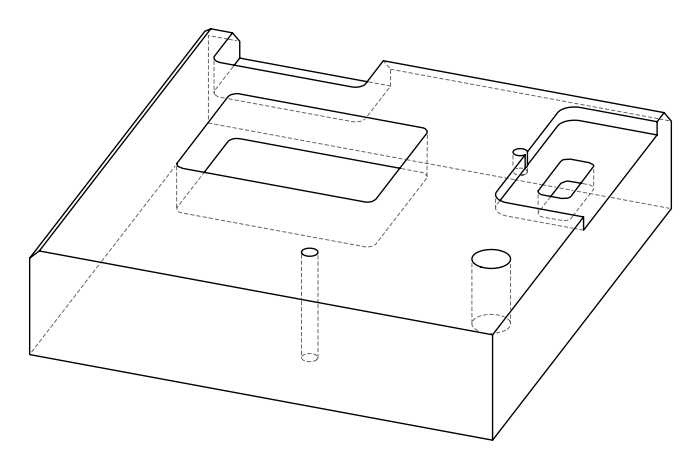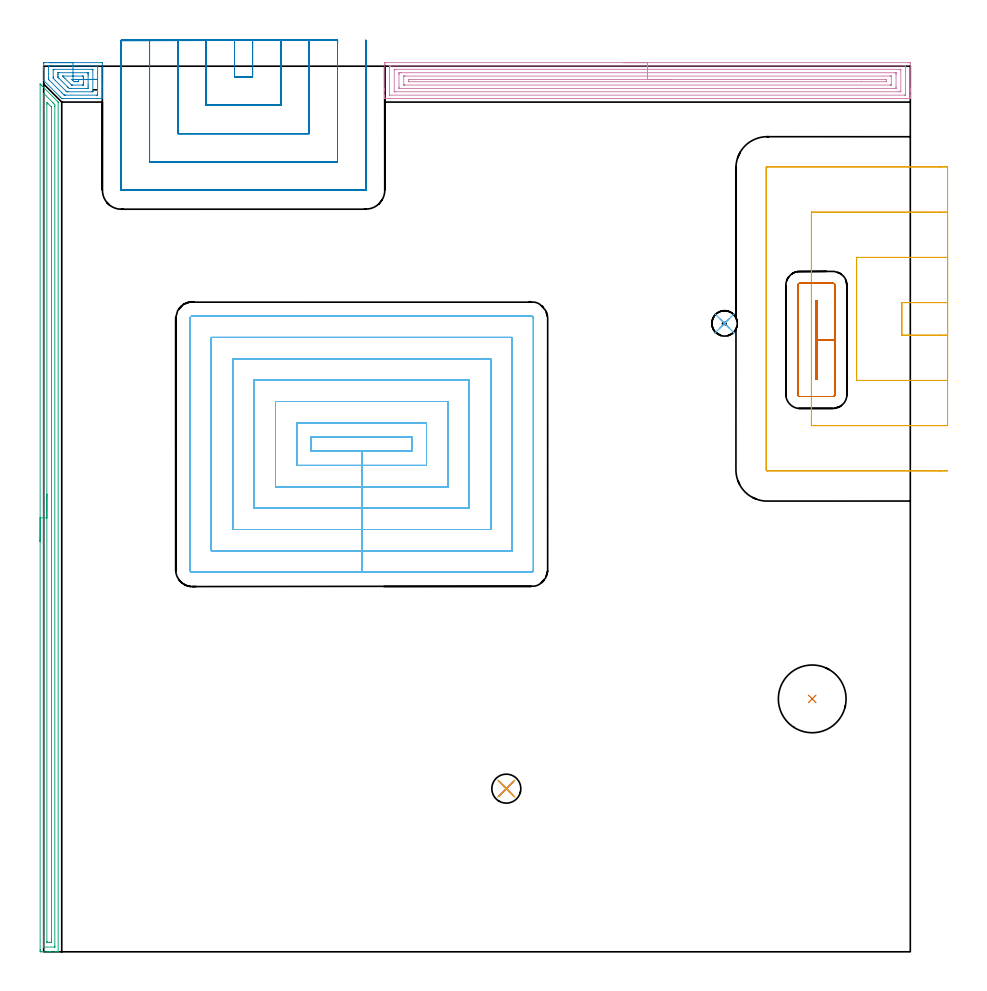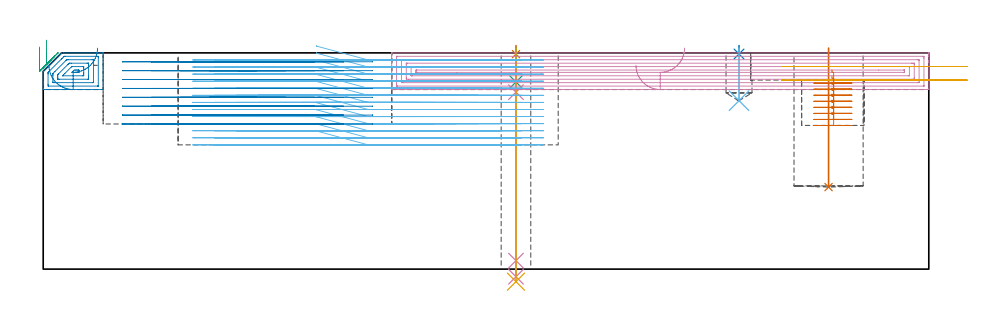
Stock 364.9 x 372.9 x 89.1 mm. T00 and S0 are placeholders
(PLAN: 14 operations, 10 tool changes, 104.8 min)
(1 SPOT_DRILL | STEP1HOLE | NXT0321_9005460120000 | 0.03 min | 3 mm3)
(2 SPOT_DRILL_1 | STEP1POCKET | NXT0321_9005460120000 | 0.03 min | 2 mm3)
(3 DRILL_BLIND_HOLE_INTO_CENTER | STEP1HOLE | NXT0301_126 | 0.06 min | 562 mm3)
(4 GUN_DRILL_THROUGH_HOLE | STEP1HOLE | UGT0307_003 | 0.44 min | 2967 mm3)
(5 DRILL_TO_ENLARGE_THROUGH_HOLE | STEP1HOLE | UGT0301_231 | 0.39 min | 6856 mm3)
(6 DRILL_BLIND_HOLE_INTO_CENTER_1 | STEP1POCKET | UGT0301_219 | 0.09 min | 1572 mm3)
(7 INDEXABLE_INSERT_DRILL_BLIND_HOLE_FROM_SOLID | STEP1POCKET_1 | NXT0302_028 | 0.23 min | 35039 mm3)
(8 AREA_MILL | FG_CHAMFER_SURFACE | UGT0205_001 | 1.32 min | 3641 mm3)
(9 AREA_MILL_1 | FG_CHAMFER_SURFACE_1 | UGT0205_001 | 8.89 min | 10407 mm3)
(10 AREA_MILL_2 | FG_CHAMFER_SURFACE_2 | UGT0205_001 | 10.85 min | 26052 mm3)
(11 MILL_OPEN_POCKET | POCKET_OPEN | UGT0201_109 | Follow Part, ap 6.35, ae 75% | 4.47 min | 125264 mm3)
(12 MILL_RECTANGULAR_POCKET | POCKET_RECTANGULAR_STRAIGHT | NXT0201_011 | Follow Part, ap 3, ae 75% | 55.79 min | 710118 mm3)
(13 MILL_RECTANGULAR_POCKET_1 | POCKET_RECTANGULAR_STRAIGHT_1 | NXT0201_013 | Follow Part, ap 2.5, ae 75% | 3.91 min | 27198 mm3)
(14 MILL_SLOT | SLOT_PARTIAL_RECTANGULAR | UGT0201_134 | Follow Part, ap 3.975, ae 75% | 18.32 min | 207289 mm3)
(TOOL NXT0321_9005460120000 | NC Spot Drill, 142deg, 12mm, Carbide, Uncoated | D12 PA142 FL30 Z2)
(TOOL NXT0301_126 | Carbide Drill 8mm [861.1-0800-024A1-GP GC34] | D8 PA150 FL25 Z2)
(TOOL UGT0307_003 | Gun Drill 7 mm | D7 PA130 FL24 Z1)
(TOOL UGT0301_231 | Twist Drill 12.2 mm | D12.2 PA118 FL97 Z2)
(TOOL UGT0301_219 | Twist Drill 10.7 mm | D10.7 PA118 FL90 Z2)
(TOOL NXT0302_028 | Index. Insert Drill 28.5mm [880-D2850L32-03] | D28.5 PA176 FL86 Z2)
(TOOL UGT0205_001 | Chamfer Mill 20 x 3 x 45 deg. | D20 FL50 Z2)
(TOOL UGT0201_109 | End Mill 25.4 mm | D25.4 FL25 Z2)
(TOOL NXT0201_011 | ENDMILL 12mm [2P460-1200-NA 1630] | D12 FL38 Z6)
(TOOL NXT0201_013 | ENDMILL 10mm | D10 FL30 Z4)
(TOOL UGT0201_134 | Carbide End Mill 15.9 | D15.9 FL30 Z4)
(OP 1 SPOT_DRILL)
G17 G21 G94 G90
T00 M6
G54
G17 G0 G90 X194.8 Y68.7 S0 M3
G43 Z99.1 H0
G94 G81 G98 Z88.575 F250. R92.1
G80
M5
M2
(OP 2 SPOT_DRILL_1)
G17 G21 G94 G90
T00 M6
G54
G17 G0 G90 X286.7 Y264.6 S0 M3
G43 Z99.1 H0
G94 G81 G98 Z88.639 F250. R92.1
G80
M5
M2
(OP 3 DRILL_BLIND_HOLE_INTO_CENTER)
G17 G21 G94 G90
T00 M6
G54
G17 G0 G90 X194.8 Y68.7 S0 M3
G43 Z99.1 H1
G94 G81 G98 Z77.1 F250. R91.1
G80
M5
M2
(OP 4 GUN_DRILL_THROUGH_HOLE)
G17 G21 G94 G90
T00 M6
G54
G17 G0 G90 X194.8 Y68.7 M8
G43 Z99.1 H0
Z85.815
S716 M3
G94 G1 Z72.906 F125. M26
G4 X.084
Z3.5 F250.
G4 X.084
Z-3.132 F125.
G4 X.084
M5
M9
G0 Z85.815
Z99.1
M2
(OP 5 DRILL_TO_ENLARGE_THROUGH_HOLE)
G17 G21 G94 G90
T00 M6
G54
G17 G0 G90 X194.8 Y68.7 S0 M3
G43 Z99.1 H0
G94 G73 G98 Z-5.165 F250. Q11.783 R91.1
G80
M5
M2
(OP 6 DRILL_BLIND_HOLE_INTO_CENTER_1)
G17 G21 G94 G90
T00 M6
G54
G17 G0 G90 X286.7 Y264.6 S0 M3
G43 Z99.1 H0
G94 G81 G98 Z69.4 F250. R91.1
G80
M5
M2
(OP 7 INDEXABLE_INSERT_DRILL_BLIND_HOLE_FROM_SOLID)
G17 G21 G94 G90
T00 M6
G54
G17 G0 G90 X323.6 Y106.5 S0 M3
G43 Z99.1 H1
G94 G81 G98 Z33.8 F250. R91.1
G80
M5
M2
(OP 8 AREA_MILL)
G17 G21 G94 G90
T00 M6
G54
G17 G0 G90 X2.35 Y374.4 S1061 M3
G43 Z99.1 H0
Z84.
G94 G1 X2.388 Z83.128 F250.
X2.502 Z82.264
X2.691 Z81.412
X2.953 Z80.58
X3.287 Z79.774
X3.69 Z79.
X4.159 Z78.264
X4.69 Z77.572
X5.279 Z76.929
X5.922 Z76.34
X6.614 Z75.809
X7.35 Z75.34
X8.124 Z74.937
X8.93 Z74.603
X9.762 Z74.341
X10.614 Z74.152
X11.478 Z74.038
X12.35 Z74.
X24.249
X24.657 Y374.393 Z74.003
X24.69 Y374.391 Z74.005
X24.7 Y374.35 Z74.045
Y365.083 Z83.311
Y364.22 Z84.18
X24.699 Y359.321 Z89.079
X24.692 Y359.304 Z89.096
X24.69 Y359.3 Z89.1
X8.383
X7.599 Y359.306 Z89.092
X7.502 Y359.399 Z88.999
X6.986 Y359.914 Z88.485
X0.01 Y366.891 Z81.509
X0. Y366.905 Z81.494
Y371.288 Z77.111
Y372.152 Z76.241
X0.001 Y373.919 Z74.476
X0.003 Y374.367 Z74.028
X0.007 Y374.39 Z74.005
X0.451 Y374.4 Z74.
X12.35
Y372.986 Z75.414
X22.486 Y372.985 Z75.415
X22.537 Y372.984 Z75.416
X22.671 Y372.979 Z75.421
X22.691 Y372.973 Z75.427
X22.695 Y372.957 Z75.443
X22.698 Y372.938 Z75.462
X22.699 Y372.918 Z75.482
X22.7 Y372.821 Z75.579
X22.699 Y361.335 Z87.065
X22.695 Y361.12 Z87.28
X22.684 Y360.721 Z87.679
X22.486 Y360.716 Z87.684
X22.436 Y360.715 Z87.685
X9.216 Y360.714 Z87.686
X8.8 Y360.717 Z87.683
X8.696 Y360.719 Z87.681
X8.649 Y360.721 Z87.679
X8.585 Y360.777 Z87.623
X8.384 Y360.97 Z87.43
X7.802 Y361.548 Z86.852
X7.502 Y361.847 Z86.553
X2.501 Y366.85 Z81.55
X2.214 Y367.14 Z81.26
X2.073 Y367.289 Z81.111
X2.01 Y367.378 Z81.022
X2.006 Y367.519 Z80.881
X2.002 Y367.734 Z80.666
X2. Y367.948 Z80.452
X2.001 Y372.365 Z76.035
X2.005 Y372.58 Z75.82
X2.016 Y372.979 Z75.421
X2.214 Y372.984 Z75.416
X2.264 Y372.985 Z75.415
X12.35 Y372.986 Z75.414
Y371.572 Z76.828
X20.421 Y371.571 Z76.829
X20.592 Y371.57 Z76.83
X20.642 Y371.568 Z76.832
X20.687 Y371.565 Z76.835
X20.692 Y371.48 Z76.92
X20.7 Y371.292 Z77.108
Y362.432 Z85.968
X20.697 Y362.217 Z86.183
X20.694 Y362.164 Z86.236
X20.691 Y362.142 Z86.258
X20.648 Y362.135 Z86.265
X20.448 Y362.132 Z86.268
X20.144 Y362.129 Z86.271
X10.449
X10.146 Y362.131 Z86.269
X9.844 Y362.135 Z86.265
X9.665 Y362.146 Z86.254
X9.567 Y362.239 Z86.161
X9.368 Y362.432 Z85.968
X4.858 Y366.941 Z81.459
X4.073 Y367.734 Z80.666
X4.022 Y367.789 Z80.611
X4.01 Y367.842 Z80.558
X4.005 Y367.949 Z80.451
X4.002 Y368.164 Z80.236
X4. Y368.594 Z79.806
Y371.268 Z77.132
X4.003 Y371.483 Z76.917
X4.006 Y371.536 Z76.864
X4.009 Y371.558 Z76.842
X4.052 Y371.565 Z76.835
X4.252 Y371.568 Z76.832
X4.556 Y371.571 Z76.829
X12.35 Y371.572 Z76.828
Y370.157 Z78.243
X18.306
X18.511
X18.613 Y370.156 Z78.244
X18.664 Y370.153 Z78.247
X18.683 Y370.151 Z78.249
X18.69 Y370.141 Z78.259
X18.698 Y369.764 Z78.636
X18.699 Y369.501 Z78.899
X18.7 Y368.878 Z79.522
Y365.344 Z83.056
Y364.461 Z83.939
X18.698 Y364.199 Z84.201
X18.692 Y363.585 Z84.815
X18.684 Y363.549 Z84.851
X18.652 Y363.547 Z84.853
X18.57 Y363.545 Z84.855
X18.407 Y363.543 Z84.857
X18.079
X11.683
X11.028 Y363.545 Z84.855
X10.797 Y363.547 Z84.853
X10.725 Y363.549 Z84.851
X10.442 Y363.817 Z84.583
X10.245 Y364.006 Z84.394
X10.146 Y364.102 Z84.298
X10.049 Y364.199 Z84.201
X6.409 Y367.84 Z80.56
X6.198 Y368.056 Z80.344
X6.059 Y368.202 Z80.198
X6.01 Y368.261 Z80.139
X6.007 Y368.279 Z80.121
X6.001 Y368.355 Z80.045
X6. Y368.617 Z79.783
Y369.239 Z79.161
X6.002 Y369.501 Z78.899
X6.008 Y370.115 Z78.285
X6.016 Y370.151 Z78.249
X6.048 Y370.153 Z78.247
X6.13 Y370.155 Z78.245
X6.293 Y370.157 Z78.243
X6.621
X12.35
Y368.743 Z79.657
X16.316 Y368.742 Z79.658
X16.442 Y368.741 Z79.659
X16.684 Y368.736 Z79.664
X16.69 Y368.617 Z79.783
X16.698 Y368.235 Z80.165
X16.7 Y367.734 Z80.666
Y367.349 Z81.051
Y365.966 Z82.434
Y365.582 Z82.818
X16.696 Y365.083 Z83.317
X16.693 Y364.987 Z83.413
X16.691 Y364.969 Z83.431
X16.65 Y364.964 Z83.436
X16.568 Y364.96 Z83.44
X16.441 Y364.958 Z83.442
X12.035 Y364.957 Z83.443
X11.909 Y364.958 Z83.442
X11.784 Y364.962 Z83.438
X11.752 Y364.964 Z83.436
X11.733 Y364.977 Z83.423
X11.692 Y365.011 Z83.389
X11.617 Y365.083 Z83.317
X8.965 Y367.734 Z80.666
X8.384 Y368.318 Z80.082
X8.092 Y368.617 Z79.783
X8.01 Y368.715 Z79.685
Y368.732 Z79.668
X8.05 Y368.736 Z79.664
X8.133 Y368.74 Z79.66
X8.259 Y368.742 Z79.658
X12.35 Y368.743 Z79.657
X12.354 Y367.327 Z81.073
X14.076 Y367.329 Z81.071
X14.554
X14.622
X14.664 Y367.327 Z81.073
X14.685 Y367.325 Z81.075
X14.69 Y367.324 Z81.076
X14.692 Y367.29 Z81.11
X14.698 Y366.997 Z81.403
X14.7 Y366.85 Z81.55
Y366.703 Z81.697
X14.698 Y366.556 Z81.844
X14.694 Y366.459 Z81.941
X14.69 Y366.385 Z82.015
X14.67 Y366.378 Z82.022
X14.554 Y366.376 Z82.024
X14.148 Y366.372 Z82.028
X13.672
X13.266 Y366.374 Z82.026
X12.791 Y366.378 Z82.022
X12.307 Y366.85 Z81.55
X11.909 Y367.245 Z81.155
X11.839 Y367.322 Z81.078
X12.354 Y367.327 Z81.073
X13.226 Y367.33 Z81.108
X14.091 Y367.332 Z81.22
X14.943 Y367.335 Z81.406
X15.776 Y367.337 Z81.666
X16.583 Y367.339 Z81.998
X17.358 Y367.341 Z82.398
X18.095 Y367.343 Z82.865
X18.788 Y367.345 Z83.394
X19.433 Y367.347 Z83.982
X20.024 Y367.349 Z84.623
X20.557 Y367.35 Z85.314
X21.028 Y367.352 Z86.048
X21.433 Y367.353 Z86.821
X21.769 Y367.354 Z87.626
X22.034 Z88.457
X22.225 Y367.355 Z89.309
X22.341 Z90.173
X22.382 Z91.045
G0 Z99.1
M5
M2
(OP 9 AREA_MILL_1)
G17 G21 G94 G90
T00 M6
G54
G17 G0 G90 X-1.5 Y172.7 S1061 M3
G43 Z99.1 H0
Z91.5
G94 G1 Y172.738 Z90.628 F250.
Y172.852 Z89.764
Y173.041 Z88.912
Y173.303 Z88.08
Y173.637 Z87.274
Y174.04 Z86.5
Y174.508 Z85.764
Y175.04 Z85.072
Y175.629 Z84.429
Y176.272 Z83.84
Y176.964 Z83.308
Y177.7 Z82.84
Y178.474 Z82.437
Y179.28 Z82.103
Y180.112 Z81.841
Y180.963 Z81.652
Y181.828 Z81.538
Y182.7 Z81.5
Y365.336
X-1.498 Y365.398 Z81.499
X-1.496 Y365.397 Z81.501
X-1.338 Y365.239 Z81.66
X-1.186 Y365.089 Z81.809
X-1.042 Y364.943 Z81.955
X-0.891 Y364.792 Z82.107
X-0.751 Y364.653 Z82.245
X0.002 Y363.9 Z82.999
X5.803 Y358.098 Z88.802
X6.031 Y357.867 Z89.028
X6.097 Y357.795 Z89.089
X6.1 Y357.651 Z89.1
Y0.161
X6.097 Y0.01 Z89.088
X5.989 Y0.003 Z88.981
X5.873 Y0. Z88.873
X5.545 Z88.544
X4.915 Z87.909
X2.857 Z85.854
X2.3 Z85.295
X1.707 Z84.702
X-1.098 Z81.899
X-1.186 Y0.002 Z81.81
X-1.493 Y0.01 Z81.504
X-1.497 Y0.289 Z81.501
X-1.499 Y0.608
X-1.5 Y0.929 Z81.5
Y182.7
X-0.086 Z82.914
X-0.085 Y361.222 Z82.915
X-0.083 Y361.403 Z82.917
X-0.08 Y361.493 Z82.92
X-0.077 Y361.515 Z82.923
X-0.051 Y361.492 Z82.949
X0.227 Y361.222 Z83.227
X3.799 Y357.651 Z86.799
X4.043 Y357.405 Z87.043
X4.679 Y356.759 Z87.679
X4.684 Y356.102 Z87.684
X4.685 Y355.866 Z87.685
Y2.393
X4.684 Y2.064 Z87.684
X4.682 Y2.024 Z87.682
X4.68 Y2.012 Z87.68
X4.656 Y2.008 Z87.656
X4.555 Y2.003 Z87.555
X4.427 Y2. Z87.427
X0.067 Y2.001 Z83.067
X-0.05 Y2.007 Z82.95
X-0.071 Y2.009 Z82.929
X-0.079 Y2.047 Z82.921
X-0.083 Y2.155 Z82.917
X-0.085 Y2.393 Z82.915
X-0.086 Y182.7 Z82.914
X1.328 Z84.328
X1.329 Y356.861 Z84.329
X1.332 Y357.651 Z84.332
X1.333 Y357.652 Z84.333
X1.344 Y357.651 Z84.344
X1.428 Y357.57 Z84.428
X3.172 Y355.829 Z86.172
X3.223 Y355.775 Z86.223
X3.247 Y355.746 Z86.247
X3.257 Y355.732 Z86.257
X3.264 Y355.689 Z86.264
X3.269 Y355.281 Z86.269
X3.271 Y355.076 Z86.271
Y4.969
X3.267 Y4.178 Z86.267
X3.265 Y4.082 Z86.265
X3.253 Y4.01 Z86.253
X3.172 Y4.008 Z86.172
X2.473 Y4.001 Z85.473
X2.3 Y4. Z85.3
X1.601 Y4.001 Z84.601
X1.428 Y4.006 Z84.428
X1.371 Y4.01 Z84.371
X1.335 Y4.016 Z84.335
X1.333 Y4.076 Z84.333
X1.33 Y4.178 Z84.33
X1.329 Y4.28 Z84.329
X1.328 Y182.7 Z84.328
Y183.572 Z84.367
Y184.436 Z84.48
Y185.288 Z84.669
Y186.12 Z84.932
Y186.926 Z85.265
Y187.7 Z85.668
Y188.436 Z86.137
Y189.128 Z86.668
Y189.771 Z87.257
Y190.36 Z87.901
Y190.891 Z88.593
Y191.36 Z89.328
Y191.763 Z90.102
Y192.097 Z90.908
Y192.359 Z91.74
Y192.548 Z92.592
Y192.662 Z93.457
Y192.7 Z94.328
G0 Z99.1
M5
M2
(OP 10 AREA_MILL_2)
G17 G21 G94 G90
T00 M6
G54
G17 G0 G90 X244.25 Y374.4 S1061 M3
G43 Z99.1 H0
Z84.
G94 G1 X244.288 Z83.128 F250.
X244.402 Z82.263
X244.591 Z81.412
X244.853 Z80.58
X245.187 Z79.774
X245.59 Z79.
X246.058 Z78.264
X246.59 Z77.572
X247.179 Z76.929
X247.822 Z76.34
X248.514 Z75.808
X249.25 Z75.34
X250.024 Z74.937
X250.83 Z74.603
X251.662 Z74.341
X252.513 Z74.152
X253.378 Z74.038
X254.25 Z74.
X364.312
X364.722 Y374.396 Z74.002
X364.89 Y374.392 Z74.005
X364.9 Y374.22 Z74.177
Y363.316 Z85.079
Y362.714 Z85.683
Y362.432 Z85.965
Y360.665 Z87.73
Y360.101 Z88.298
Y359.607 Z88.792
Y359.313 Z89.078
X364.892 Y359.302 Z89.088
X364.758 Y359.3 Z89.1
X143.742
X143.608 Y359.302 Z89.088
X143.6 Y359.312 Z89.078
Y359.607 Z88.792
Y360.101 Z88.297
Y360.665 Z87.73
Y362.714 Z85.683
Y363.316 Z85.079
Y373.618 Z74.779
X143.603 Y373.919 Z74.478
X143.609 Y374.391 Z74.006
X143.708 Y374.394 Z74.003
X144.188 Y374.4 Z74.
X254.25
Y372.986 Z75.414
X362.75 Y372.985 Z75.415
X362.834 Y372.984 Z75.416
X362.876 Y372.981 Z75.419
X362.889 Y372.979 Z75.421
X362.891 Y372.968 Z75.432
X362.896 Y372.876 Z75.524
X362.9 Y372.669 Z75.731
Y361.549 Z86.851
X362.898 Y361.183 Z87.217
X362.891 Y360.815 Z87.585
X362.888 Y360.721 Z87.679
X362.845 Y360.719 Z87.681
X362.74 Y360.716 Z87.684
X362.53 Y360.714 Z87.686
X362.48
X145.75 Y360.715 Z87.685
X145.665 Y360.716 Z87.684
X145.624 Y360.719 Z87.681
X145.611 Y360.721 Z87.679
X145.609 Y360.733 Z87.667
X145.604 Y360.824 Z87.576
X145.601 Y361.031 Z87.369
X145.6 Y372.152 Z76.248
X145.602 Y372.517 Z75.883
X145.609 Y372.885 Z75.515
X145.612 Y372.979 Z75.421
X145.655 Y372.981 Z75.419
X145.76 Y372.984 Z75.416
X145.97 Y372.986 Z75.414
X146.02
X254.25
Y371.572 Z76.828
X360.441
X360.747 Y371.57 Z76.83
X360.849 Y371.568 Z76.832
X360.878 Y371.565 Z76.835
X360.89 Y371.519 Z76.881
X360.896 Y371.419 Z76.981
X360.899 Y371.268 Z77.132
Y362.432 Z85.968
X360.898 Y362.283 Z86.117
X360.89 Y362.137 Z86.263
X360.747 Y362.134 Z86.266
X360.162 Y362.129 Z86.271
X148.059
X147.753 Y362.13 Z86.27
X147.651 Y362.132 Z86.268
X147.622 Y362.135 Z86.265
X147.61 Y362.181 Z86.219
X147.604 Y362.281 Z86.119
X147.601 Y362.432 Z85.968
Y371.268 Z77.132
X147.602 Y371.417 Z76.983
X147.61 Y371.564 Z76.836
X147.753 Y371.566 Z76.834
X148.338 Y371.571 Z76.829
X254.25 Y371.572 Z76.828
Y370.157 Z78.243
X358.303
X358.807 Y370.154 Z78.246
X358.861 Y370.152 Z78.248
X358.89 Y370.149 Z78.251
X358.892 Y370.109 Z78.291
X358.896 Y369.928 Z78.472
X358.9 Y369.565 Z78.835
X358.899 Y364.199 Z84.201
X358.894 Y363.79 Z84.61
X358.89 Y363.586 Z84.814
X358.881 Y363.549 Z84.851
X358.83 Y363.547 Z84.853
X358.734 Y363.545 Z84.855
X358.074 Y363.543 Z84.857
X357.845
X150.197
X149.693 Y363.546 Z84.854
X149.639 Y363.549 Z84.851
X149.61 Y363.552 Z84.848
X149.608 Y363.591 Z84.809
X149.604 Y363.772 Z84.628
X149.6 Y364.135 Z84.265
X149.601 Y369.501 Z78.899
X149.606 Y369.91 Z78.49
X149.61 Y370.114 Z78.286
X149.62 Y370.151 Z78.249
X149.67 Y370.153 Z78.247
X149.766 Y370.155 Z78.245
X150.426 Y370.157 Z78.243
X150.655
X254.25
Y368.743 Z79.657
X356.419
X356.673 Y368.741 Z79.659
X356.842 Y368.738 Z79.662
X356.892 Y368.735 Z79.665
X356.894 Y368.728 Z79.672
X356.897 Y368.703 Z79.697
X356.899 Y368.617 Z79.783
Y365.083 Z83.317
X356.898 Y365.008 Z83.392
X356.894 Y364.971 Z83.429
X356.892 Y364.966 Z83.434
X356.871 Y364.964 Z83.436
X356.8 Y364.96 Z83.44
X356.546 Y364.957 Z83.443
X356.419
X152.081
X151.827 Y364.959 Z83.441
X151.658 Y364.962 Z83.438
X151.608 Y364.965 Z83.435
X151.606 Y364.972 Z83.428
X151.603 Y364.997 Z83.403
X151.601 Y365.083 Z83.317
Y368.617 Z79.783
X151.602 Y368.693 Z79.707
X151.606 Y368.729 Z79.671
X151.608 Y368.734 Z79.666
X151.63 Y368.737 Z79.663
X151.701 Y368.74 Z79.66
X151.955 Y368.743 Z79.657
X152.082
X254.25
Y367.329 Z81.071
X354.509 Y367.328 Z81.072
X354.67 Y367.327 Z81.073
X354.799 Y367.325 Z81.075
X354.876 Y367.322 Z81.078
X354.89 Y367.237 Z81.163
X354.895 Y366.85 Z81.55
X354.898 Y366.464 Z81.936
X354.894 Y366.408 Z81.992
X354.89 Y366.38 Z82.021
X354.87 Y366.378 Z82.022
X354.751 Y366.374 Z82.026
X354.509 Y366.372 Z82.028
X344.283 Y366.371 Z82.029
X153.991 Y366.372 Z82.028
X153.83 Y366.373 Z82.027
X153.701 Y366.375 Z82.025
X153.624 Y366.378 Z82.022
X153.61 Y366.463 Z81.937
X153.605 Y366.85 Z81.55
X153.602 Y367.236 Z81.164
X153.606 Y367.292 Z81.108
X153.61 Y367.321 Z81.079
X153.63 Y367.322 Z81.078
X153.749 Y367.326 Z81.074
X153.991 Y367.328 Z81.072
X170.408 Y367.329 Z81.071
X254.25
X255.122 Z81.109
X255.986 Z81.223
X256.838 Z81.412
X257.67 Z81.674
X258.476 Z82.008
X259.25 Z82.411
X259.986 Z82.88
X260.678 Z83.411
X261.321 Z84.
X261.91 Z84.643
X262.442 Z85.335
X262.91 Z86.071
X263.313 Z86.845
X263.647 Z87.651
X263.909 Z88.483
X264.098 Z89.335
X264.212 Z90.2
X264.25 Z91.071
G0 Z99.1
M5
M2
(OP 11 MILL_OPEN_POCKET)
G17 G21 G94 G90
T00 M6
G54
G17 G0 G90 X380.6 Y273.35 S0 M3
G43 Z99.1 H0
Z83.5
G94 G1 X377.6 F250.
X361.35 F500.
Y259.65
X377.6
X380.6 F250.
Y292.4
X377.6
X342.3 F500.
Y240.6
X377.6
X380.6 F250.
Y311.45
X377.6
X323.25 F500.
Y221.55
X377.6
X380.6 F250.
Y330.5
X377.6
X304.6 F500.
G3 X304.2 Y330.1 R0.4
G1 Y202.9
G3 X304.6 Y202.5 R0.4
G1 X377.6
X380.6 F250.
G0 Y273.35 Z77.9
G1 X377.6
X361.35 F500.
Y259.65
X377.6
X380.6 F250.
Y292.4
X377.6
X342.3 F500.
Y240.6
X377.6
X380.6 F250.
Y311.45
X377.6
X323.25 F500.
Y221.55
X377.6
X380.6 F250.
Y330.5
X377.6
X304.6 F500.
G3 X304.2 Y330.1 R0.4
G1 Y202.9
G3 X304.6 Y202.5 R0.4
G1 X377.6
X380.6 F250.
G0 Z99.1
M5
M2
(OP 12 MILL_RECTANGULAR_POCKET)
G17 G21 G94 G90
T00 M6
G54
G17 G0 G90 X112.6 Y211.576 S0 M3
G43 Z99.1 H1
Z92.1
G94 G1 Y210.8 Z91.892 F250.
X133.9 Z86.185
X155.2 F500.
Y216.7
X112.6
Y210.8
X133.9
Y204.8
X161.2
Y222.7
X106.6
Y204.8
X133.9
Y195.8
X170.2
Y231.7
X97.6
Y195.8
X133.9
Y186.8
X179.2
Y240.7
X88.6
Y186.8
X133.9
Y177.8
X188.2
Y249.7
X79.6
Y177.8
X133.9
Y168.8
X197.2
Y258.7
X70.6
Y168.8
X133.9
Y159.8
X205.2
G3 X206.2 Y160.8 R1.
G1 Y266.7
G3 X205.2 Y267.7 R1.
G1 X62.6
G3 X61.6 Y266.7 R1.
G1 Y160.8
G3 X62.6 Y159.8 R1.
G1 X133.9
X134.9
G0 X112.6 Y211.576 Z89.185
G1 Y210.8 Z88.976 F250.
X133.9 Z83.269
X155.2 F500.
Y216.7
X112.6
Y210.8
X133.9
Y204.8
X161.2
Y222.7
X106.6
Y204.8
X133.9
Y195.8
X170.2
Y231.7
X97.6
Y195.8
X133.9
Y186.8
X179.2
Y240.7
X88.6
Y186.8
X133.9
Y177.8
X188.2
Y249.7
X79.6
Y177.8
X133.9
Y168.8
X197.2
Y258.7
X70.6
Y168.8
X133.9
Y159.8
X205.2
G3 X206.2 Y160.8 R1.
G1 Y266.7
G3 X205.2 Y267.7 R1.
G1 X62.6
G3 X61.6 Y266.7 R1.
G1 Y160.8
G3 X62.6 Y159.8 R1.
G1 X133.9
X134.9
G0 X112.6 Y211.576 Z86.269
G1 Y210.8 Z86.061 F250.
X133.9 Z80.354
X155.2 F500.
Y216.7
X112.6
Y210.8
X133.9
Y204.8
X161.2
Y222.7
X106.6
Y204.8
X133.9
Y195.8
X170.2
Y231.7
X97.6
Y195.8
X133.9
Y186.8
X179.2
Y240.7
X88.6
Y186.8
X133.9
Y177.8
X188.2
Y249.7
X79.6
Y177.8
X133.9
Y168.8
X197.2
Y258.7
X70.6
Y168.8
X133.9
Y159.8
X205.2
G3 X206.2 Y160.8 R1.
G1 Y266.7
G3 X205.2 Y267.7 R1.
G1 X62.6
G3 X61.6 Y266.7 R1.
G1 Y160.8
G3 X62.6 Y159.8 R1.
G1 X133.9
X134.9
G0 X112.6 Y211.576 Z83.354
G1 Y210.8 Z83.146 F250.
X133.9 Z77.438
X155.2 F500.
Y216.7
X112.6
Y210.8
X133.9
Y204.8
X161.2
Y222.7
X106.6
Y204.8
X133.9
Y195.8
X170.2
Y231.7
X97.6
Y195.8
X133.9
Y186.8
X179.2
Y240.7
X88.6
Y186.8
X133.9
Y177.8
X188.2
Y249.7
X79.6
Y177.8
X133.9
Y168.8
X197.2
Y258.7
X70.6
Y168.8
X133.9
Y159.8
X205.2
G3 X206.2 Y160.8 R1.
G1 Y266.7
G3 X205.2 Y267.7 R1.
G1 X62.6
G3 X61.6 Y266.7 R1.
G1 Y160.8
G3 X62.6 Y159.8 R1.
G1 X133.9
X134.9
G0 X112.6 Y211.576 Z80.438
G1 Y210.8 Z80.23 F250.
X133.9 Z74.523
X155.2 F500.
Y216.7
X112.6
Y210.8
X133.9
Y204.8
X161.2
Y222.7
X106.6
Y204.8
X133.9
Y195.8
X170.2
Y231.7
X97.6
Y195.8
X133.9
Y186.8
X179.2
Y240.7
X88.6
Y186.8
X133.9
Y177.8
X188.2
Y249.7
X79.6
Y177.8
X133.9
Y168.8
X197.2
Y258.7
X70.6
Y168.8
X133.9
Y159.8
X205.2
G3 X206.2 Y160.8 R1.
G1 Y266.7
G3 X205.2 Y267.7 R1.
G1 X62.6
G3 X61.6 Y266.7 R1.
G1 Y160.8
G3 X62.6 Y159.8 R1.
G1 X133.9
X134.9
G0 X112.6 Y211.576 Z77.523
G1 Y210.8 Z77.315 F250.
X133.9 Z71.608
X155.2 F500.
Y216.7
X112.6
Y210.8
X133.9
Y204.8
X161.2
Y222.7
X106.6
Y204.8
X133.9
Y195.8
X170.2
Y231.7
X97.6
Y195.8
X133.9
Y186.8
X179.2
Y240.7
X88.6
Y186.8
X133.9
Y177.8
X188.2
Y249.7
X79.6
Y177.8
X133.9
Y168.8
X197.2
Y258.7
X70.6
Y168.8
X133.9
Y159.8
X205.2
G3 X206.2 Y160.8 R1.
G1 Y266.7
G3 X205.2 Y267.7 R1.
G1 X62.6
G3 X61.6 Y266.7 R1.
G1 Y160.8
G3 X62.6 Y159.8 R1.
G1 X133.9
X134.9
G0 X112.6 Y211.576 Z74.608
G1 Y210.8 Z74.4 F250.
X133.9 Z68.692
X155.2 F500.
Y216.7
X112.6
Y210.8
X133.9
Y204.8
X161.2
Y222.7
X106.6
Y204.8
X133.9
Y195.8
X170.2
Y231.7
X97.6
Y195.8
X133.9
Y186.8
X179.2
Y240.7
X88.6
Y186.8
X133.9
Y177.8
X188.2
Y249.7
X79.6
Y177.8
X133.9
Y168.8
X197.2
Y258.7
X70.6
Y168.8
X133.9
Y159.8
X205.2
G3 X206.2 Y160.8 R1.
G1 Y266.7
G3 X205.2 Y267.7 R1.
G1 X62.6
G3 X61.6 Y266.7 R1.
G1 Y160.8
G3 X62.6 Y159.8 R1.
G1 X133.9
X134.9
G0 X112.6 Y211.576 Z71.692
G1 Y210.8 Z71.484 F250.
X133.9 Z65.777
X155.2 F500.
Y216.7
X112.6
Y210.8
X133.9
Y204.8
X161.2
Y222.7
X106.6
Y204.8
X133.9
Y195.8
X170.2
Y231.7
X97.6
Y195.8
X133.9
Y186.8
X179.2
Y240.7
X88.6
Y186.8
X133.9
Y177.8
X188.2
Y249.7
X79.6
Y177.8
X133.9
Y168.8
X197.2
Y258.7
X70.6
Y168.8
X133.9
Y159.8
X205.2
G3 X206.2 Y160.8 R1.
G1 Y266.7
G3 X205.2 Y267.7 R1.
G1 X62.6
G3 X61.6 Y266.7 R1.
G1 Y160.8
G3 X62.6 Y159.8 R1.
G1 X133.9
X134.9
G0 X112.6 Y211.576 Z68.777
G1 Y210.8 Z68.569 F250.
X133.9 Z62.862
X155.2 F500.
Y216.7
X112.6
Y210.8
X133.9
Y204.8
X161.2
Y222.7
X106.6
Y204.8
X133.9
Y195.8
X170.2
Y231.7
X97.6
Y195.8
X133.9
Y186.8
X179.2
Y240.7
X88.6
Y186.8
X133.9
Y177.8
X188.2
Y249.7
X79.6
Y177.8
X133.9
Y168.8
X197.2
Y258.7
X70.6
Y168.8
X133.9
Y159.8
X205.2
G3 X206.2 Y160.8 R1.
G1 Y266.7
G3 X205.2 Y267.7 R1.
G1 X62.6
G3 X61.6 Y266.7 R1.
G1 Y160.8
G3 X62.6 Y159.8 R1.
G1 X133.9
X134.9
G0 X112.6 Y211.576 Z65.862
G1 Y210.8 Z65.653 F250.
X133.9 Z59.946
X155.2 F500.
Y216.7
X112.6
Y210.8
X133.9
Y204.8
X161.2
Y222.7
X106.6
Y204.8
X133.9
Y195.8
X170.2
Y231.7
X97.6
Y195.8
X133.9
Y186.8
X179.2
Y240.7
X88.6
Y186.8
X133.9
Y177.8
X188.2
Y249.7
X79.6
Y177.8
X133.9
Y168.8
X197.2
Y258.7
X70.6
Y168.8
X133.9
Y159.8
X205.2
G3 X206.2 Y160.8 R1.
G1 Y266.7
G3 X205.2 Y267.7 R1.
G1 X62.6
G3 X61.6 Y266.7 R1.
G1 Y160.8
G3 X62.6 Y159.8 R1.
G1 X133.9
X134.9
G0 X112.6 Y211.576 Z62.946
G1 Y210.8 Z62.738 F250.
X133.9 Z57.031
X155.2 F500.
Y216.7
X112.6
Y210.8
X133.9
Y204.8
X161.2
Y222.7
X106.6
Y204.8
X133.9
Y195.8
X170.2
Y231.7
X97.6
Y195.8
X133.9
Y186.8
X179.2
Y240.7
X88.6
Y186.8
X133.9
Y177.8
X188.2
Y249.7
X79.6
Y177.8
X133.9
Y168.8
X197.2
Y258.7
X70.6
Y168.8
X133.9
Y159.8
X205.2
G3 X206.2 Y160.8 R1.
G1 Y266.7
G3 X205.2 Y267.7 R1.
G1 X62.6
G3 X61.6 Y266.7 R1.
G1 Y160.8
G3 X62.6 Y159.8 R1.
G1 X133.9
X134.9
G0 X112.6 Y211.576 Z60.031
G1 Y210.8 Z59.823 F250.
X133.9 Z54.115
X155.2 F500.
Y216.7
X112.6
Y210.8
X133.9
Y204.8
X161.2
Y222.7
X106.6
Y204.8
X133.9
Y195.8
X170.2
Y231.7
X97.6
Y195.8
X133.9
Y186.8
X179.2
Y240.7
X88.6
Y186.8
X133.9
Y177.8
X188.2
Y249.7
X79.6
Y177.8
X133.9
Y168.8
X197.2
Y258.7
X70.6
Y168.8
X133.9
Y159.8
X205.2
G3 X206.2 Y160.8 R1.
G1 Y266.7
G3 X205.2 Y267.7 R1.
G1 X62.6
G3 X61.6 Y266.7 R1.
G1 Y160.8
G3 X62.6 Y159.8 R1.
G1 X133.9
X134.9
G0 X112.6 Y211.576 Z57.115
G1 Y210.8 Z56.907 F250.
X133.9 Z51.2
X155.2 F500.
Y216.7
X112.6
Y210.8
X133.9
Y204.8
X161.2
Y222.7
X106.6
Y204.8
X133.9
Y195.8
X170.2
Y231.7
X97.6
Y195.8
X133.9
Y186.8
X179.2
Y240.7
X88.6
Y186.8
X133.9
Y177.8
X188.2
Y249.7
X79.6
Y177.8
X133.9
Y168.8
X197.2
Y258.7
X70.6
Y168.8
X133.9
Y159.8
X205.2
G3 X206.2 Y160.8 R1.
G1 Y266.7
G3 X205.2 Y267.7 R1.
G1 X62.6
G3 X61.6 Y266.7 R1.
G1 Y160.8
G3 X62.6 Y159.8 R1.
G1 X133.9
X134.9
G0 Z99.1
M5
M2
(OP 13 MILL_RECTANGULAR_POCKET_1)
G17 G21 G94 G90
T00 M6
G54
G17 G0 G90 X325. Y244.745 S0 M3
G43 Z99.1 H0
Z82.133
G94 G1 Y241.3 Z81.21 F250.
X325.7 Z81.023
Y257.65 Z76.642
Y274. F500.
X325.
Y241.3
X325.7
Y257.65
X333.2
Y280.6
G3 X332.3 Y281.5 R0.9
G1 X318.4
G3 X317.5 Y280.6 R0.9
G1 Y234.7
G3 X318.4 Y233.8 R0.9
G1 X332.3
G3 X333.2 Y234.7 R0.9
G1 Y257.65
Y258.65
G0 X325. Y244.745 Z79.642
G1 Y241.3 Z78.718 F250.
X325.7 Z78.531
Y257.65 Z74.15
Y274. F500.
X325.
Y241.3
X325.7
Y257.65
X333.2
Y280.6
G3 X332.3 Y281.5 R0.9
G1 X318.4
G3 X317.5 Y280.6 R0.9
G1 Y234.7
G3 X318.4 Y233.8 R0.9
G1 X332.3
G3 X333.2 Y234.7 R0.9
G1 Y257.65
Y258.65
G0 X325. Y244.745 Z77.15
G1 Y241.3 Z76.227 F250.
X325.7 Z76.039
Y257.65 Z71.658
Y274. F500.
X325.
Y241.3
X325.7
Y257.65
X333.2
Y280.6
G3 X332.3 Y281.5 R0.9
G1 X318.4
G3 X317.5 Y280.6 R0.9
G1 Y234.7
G3 X318.4 Y233.8 R0.9
G1 X332.3
G3 X333.2 Y234.7 R0.9
G1 Y257.65
Y258.65
G0 X325. Y244.745 Z74.658
G1 Y241.3 Z73.735 F250.
X325.7 Z73.548
Y257.65 Z69.167
Y274. F500.
X325.
Y241.3
X325.7
Y257.65
X333.2
Y280.6
G3 X332.3 Y281.5 R0.9
G1 X318.4
G3 X317.5 Y280.6 R0.9
G1 Y234.7
G3 X318.4 Y233.8 R0.9
G1 X332.3
G3 X333.2 Y234.7 R0.9
G1 Y257.65
Y258.65
G0 X325. Y244.745 Z72.167
G1 Y241.3 Z71.244 F250.
X325.7 Z71.056
Y257.65 Z66.675
Y274. F500.
X325.
Y241.3
X325.7
Y257.65
X333.2
Y280.6
G3 X332.3 Y281.5 R0.9
G1 X318.4
G3 X317.5 Y280.6 R0.9
G1 Y234.7
G3 X318.4 Y233.8 R0.9
G1 X332.3
G3 X333.2 Y234.7 R0.9
G1 Y257.65
Y258.65
G0 X325. Y244.745 Z69.675
G1 Y241.3 Z68.752 F250.
X325.7 Z68.564
Y257.65 Z64.183
Y274. F500.
X325.
Y241.3
X325.7
Y257.65
X333.2
Y280.6
G3 X332.3 Y281.5 R0.9
G1 X318.4
G3 X317.5 Y280.6 R0.9
G1 Y234.7
G3 X318.4 Y233.8 R0.9
G1 X332.3
G3 X333.2 Y234.7 R0.9
G1 Y257.65
Y258.65
G0 X325. Y244.745 Z67.183
G1 Y241.3 Z66.26 F250.
X325.7 Z66.073
Y257.65 Z61.692
Y274. F500.
X325.
Y241.3
X325.7
Y257.65
X333.2
Y280.6
G3 X332.3 Y281.5 R0.9
G1 X318.4
G3 X317.5 Y280.6 R0.9
G1 Y234.7
G3 X318.4 Y233.8 R0.9
G1 X332.3
G3 X333.2 Y234.7 R0.9
G1 Y257.65
Y258.65
G0 X325. Y244.745 Z64.692
G1 Y241.3 Z63.769 F250.
X325.7 Z63.581
Y257.65 Z59.2
Y274. F500.
X325.
Y241.3
X325.7
Y257.65
X333.2
Y280.6
G3 X332.3 Y281.5 R0.9
G1 X318.4
G3 X317.5 Y280.6 R0.9
G1 Y234.7
G3 X318.4 Y233.8 R0.9
G1 X332.3
G3 X333.2 Y234.7 R0.9
G1 Y257.65
Y258.65
G0 Z99.1
M5
M2
(OP 14 MILL_SLOT)
G17 G21 G94 G90
T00 M6
G54
G17 G0 G90 X80.332 Y383.85 S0 M3
G43 Z99.1 H0
Z85.437
G94 G1 X80.349 Y380.85 F250.
G2 X80.35 Y380.581 R47.7 F500.
G1 Y368.35
X87.95
Y380.581
X87.951 Y380.85
X87.968 Y383.85 F250.
X68.401
X68.424 Y380.85
G2 X68.425 Y380.581 R35.775 F500.
G1 Y356.425
X99.875
Y380.581
G2 X99.876 Y380.85 R35.775
G1 X99.899 Y383.85 F250.
X56.465
X56.498 Y380.85
G2 X56.5 Y380.581 R23.85 F500.
G1 Y344.5
X111.8
Y380.581
G2 X111.802 Y380.85 R23.85
G1 X111.835 Y383.85 F250.
X44.504 Y383.849
X44.572 Y380.85
G2 X44.575 Y380.581 R11.925 F500.
G1 Y332.575
X123.725
Y380.581
G2 X123.728 Y380.85 R11.925
G1 X123.796 Y383.849 F250.
X32.65 Y383.581
Y380.581
Y320.7 F500.
X32.648 Y320.67
X32.67 Y320.648
X32.7 Y320.65
X135.6
X135.63 Y320.648
X135.652 Y320.67
X135.65 Y320.7
Y380.581
Y383.581 F250.
G0 X80.344 Y383.85 Z81.775
G1 X80.35 Y380.85
Y380.757 F500.
Y368.35
X87.95
Y380.757
Y380.85
X87.956 Y383.85 F250.
X68.417
X68.425 Y380.85
Y380.757 F500.
Y356.425
X99.875
Y380.757
Y380.85
X99.883 Y383.85 F250.
X56.488
X56.5 Y380.85
Y380.757 F500.
Y344.5
X111.8
Y380.757
Y380.85
X111.812 Y383.85 F250.
X44.551
X44.575 Y380.85
Y380.757 F500.
Y332.575
X123.725
Y380.757
Y380.85
X123.749 Y383.85 F250.
X32.65 Y383.757
Y380.757
Y320.7 F500.
X32.648 Y320.67
X32.67 Y320.648
X32.7 Y320.65
X135.6
X135.63 Y320.648
X135.652 Y320.67
X135.65 Y320.7
Y380.757
Y383.757 F250.
G0 X80.35 Y383.85 Z78.112
G1 Y380.85
Y368.35 F500.
X87.95
Y380.85
Y383.85 F250.
X68.425
Y380.85
Y356.425 F500.
X99.875
Y380.85
Y383.85 F250.
X56.5
Y380.85
Y344.5 F500.
X111.8
Y380.85
Y383.85 F250.
X44.575
Y380.85
Y332.575 F500.
X123.725
Y380.85
Y383.85 F250.
X32.65
Y380.85
Y320.7 F500.
X32.648 Y320.67
X32.67 Y320.648
X32.7 Y320.65
X135.6
X135.63 Y320.648
X135.652 Y320.67
X135.65 Y320.7
Y380.85
Y383.85 F250.
G0 X80.35 Z74.45
G1 Y380.85
Y368.35 F500.
X87.95
Y380.85
Y383.85 F250.
X68.425
Y380.85
Y356.425 F500.
X99.875
Y380.85
Y383.85 F250.
X56.5
Y380.85
Y344.5 F500.
X111.8
Y380.85
Y383.85 F250.
X44.575
Y380.85
Y332.575 F500.
X123.725
Y380.85
Y383.85 F250.
X32.65
Y380.85
Y320.7 F500.
X32.648 Y320.67
X32.67 Y320.648
X32.7 Y320.65
X135.6
X135.63 Y320.648
X135.652 Y320.67
X135.65 Y320.7
Y380.85
Y383.85 F250.
G0 X80.35 Z70.787
G1 Y380.85
Y368.35 F500.
X87.95
Y380.85
Y383.85 F250.
X68.425
Y380.85
Y356.425 F500.
X99.875
Y380.85
Y383.85 F250.
X56.5
Y380.85
Y344.5 F500.
X111.8
Y380.85
Y383.85 F250.
X44.575
Y380.85
Y332.575 F500.
X123.725
Y380.85
Y383.85 F250.
X32.65
Y380.85
Y320.7 F500.
X32.648 Y320.67
X32.67 Y320.648
X32.7 Y320.65
X135.6
X135.63 Y320.648
X135.652 Y320.67
X135.65 Y320.7
Y380.85
Y383.85 F250.
G0 X80.35 Z67.125
G1 Y380.85
Y368.35 F500.
X87.95
Y380.85
Y383.85 F250.
X68.425
Y380.85
Y356.425 F500.
X99.875
Y380.85
Y383.85 F250.
X56.5
Y380.85
Y344.5 F500.
X111.8
Y380.85
Y383.85 F250.
X44.575
Y380.85
Y332.575 F500.
X123.725
Y380.85
Y383.85 F250.
X32.65
Y380.85
Y320.7 F500.
X32.648 Y320.67
X32.67 Y320.648
X32.7 Y320.65
X135.6
X135.63 Y320.648
X135.652 Y320.67
X135.65 Y320.7
Y380.85
Y383.85 F250.
G0 X80.35 Z63.462
G1 Y380.85
Y368.35 F500.
X87.95
Y380.85
Y383.85 F250.
X68.425
Y380.85
Y356.425 F500.
X99.875
Y380.85
Y383.85 F250.
X56.5
Y380.85
Y344.5 F500.
X111.8
Y380.85
Y383.85 F250.
X44.575
Y380.85
Y332.575 F500.
X123.725
Y380.85
Y383.85 F250.
X32.65
Y380.85
Y320.7 F500.
X32.648 Y320.67
X32.67 Y320.648
X32.7 Y320.65
X135.6
X135.63 Y320.648
X135.652 Y320.67
X135.65 Y320.7
Y380.85
Y383.85 F250.
G0 X80.35 Z59.8
G1 Y380.85
Y368.35 F500.
X87.95
Y380.85
Y383.85 F250.
X68.425
Y380.85
Y356.425 F500.
X99.875
Y380.85
Y383.85 F250.
X56.5
Y380.85
Y344.5 F500.
X111.8
Y380.85
Y383.85 F250.
X44.575
Y380.85
Y332.575 F500.
X123.725
Y380.85
Y383.85 F250.
X32.65
Y380.85
Y320.7 F500.
X32.648 Y320.67
X32.67 Y320.648
X32.7 Y320.65
X135.6
X135.63 Y320.648
X135.652 Y320.67
X135.65 Y320.7
Y380.85
Y383.85 F250.
G0 Z99.1
M5
M2
